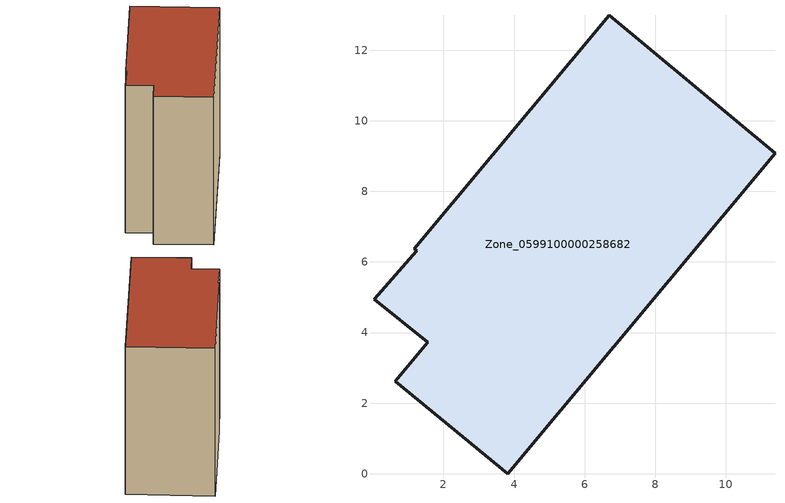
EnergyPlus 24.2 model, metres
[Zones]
Zone_0599100000258682
 floor ground (C_G): 0.05,4.94 1.24,6.32 1.17,6.38 6.69,12.99 11.39,9.09 3.82,0 0.64,2.62 1.55,3.72 z0
 wall outside (C_F): 0.64,2.62 3.82,0 11.39,9.09 6.69,12.99 1.17,6.38 1.24,6.32 0.05,4.94 1.55,3.72 0.64,2.62 z0:11.78
 roof outside (C_R): 1.24,6.32 0.05,4.94 1.55,3.72 0.64,2.62 3.82,0 11.39,9.09 6.69,12.99 1.17,6.38 z11.78
[BUILDING]
Pand.0599100000258682: North Axis=0; Terrain=City; Loads Convergence Tolerance Value=0.04; Temperature Convergence Tolerance Value=0.4; Solar Distribution=FullExterior; Maximum Number of Warmup Days=25; Minimum Number of Warmup Days=1
[Site:Location]
Rotterdam.The.Hague.AP_ZH_NLD Design_Conditions: Latitude=51.96; Longitude=4.45; Time Zone=1; Elevation=-4.5
[SITE:GROUNDTEMPERATURE:BUILDINGSURFACE]
18, 18, 18, 18, 18, 18, 18, 18, 18, 18, 18, 18
[MATERIAL] Thermal Absorptance=0.9; Solar Absorptance=0.7; Visible Absorptance=0.7
Name | Roughness | Thickness | Conductivity | Density | Specific Heat
G.TC.1946 | MediumSmooth | 0.15 | 1 | 540 | 1210
F.TC.1946 | Rough | 0.3 | 0.857143 | 1920 | 840
R.TC.1946 | MediumRough | 0.2 | 0.909091 | 1500 | 1000
[CONSTRUCTION]
C_G: G.TC.1946
C_F: F.TC.1946
C_R: R.TC.1946
[ZONE]
Zone_0599100000258682: Type=1; Multiplier=1; Ceiling Height=Autocalculate; Volume=Autocalculate; Floor Area=autocalculate; Part of Total Floor Area=Yes
[ZONEINFILTRATION:DESIGNFLOWRATE]
Infil_Zone_0599100000258682: Zone or ZoneList or Space or SpaceList=Zone_0599100000258682; Schedule=AlwaysOn; Design Flow Rate Calculation Method=Flow/Area; Flow Rate per Floor Area=0.003; Constant Term Coefficient=1; Temperature Term Coefficient=0; Velocity Term Coefficient=0; Velocity Squared Term Coefficient=0
[HVACTEMPLATE:ZONE:IDEALLOADSAIRSYSTEM]
Zone_0599100000258682: Maximum Heating Supply Air Temperature=50; Minimum Cooling Supply Air Temperature=13; Maximum Heating Supply Air Humidity Ratio=0.0156; Minimum Cooling Supply Air Humidity Ratio=0.0077; Heating Limit=NoLimit; Cooling Limit=NoLimit; Dehumidification Control Type=ConstantSensibleHeatRatio; Cooling Sensible Heat Ratio=0.7; Dehumidification Setpoint=60; Humidification Control Type=None; Humidification Setpoint=30; Outdoor Air Method=None; Outdoor Air Flow Rate per Person=0.00944; Outdoor Air Flow Rate per Zone Floor Area=0; Outdoor Air Flow Rate per Zone=0; Demand Controlled Ventilation Type=None; Outdoor Air Economizer Type=NoEconomizer; Heat Recovery Type=None; Sensible Heat Recovery Effectiveness=0.7; Latent Heat Recovery Effectiveness=0.65
[ZONECONTROL:THERMOSTAT]
ThermostatControl_Zone_0599100000258682: Zone or ZoneList=Zone_0599100000258682; Control Type Schedule=DualSetpointControlType; Control 1=Thermostat_Zone_0599100000258682; Temperature Difference Between Cutout And Setpoint=0
[THERMOSTATSETPOINT:DUALSETPOINT]
Thermostat_Zone_0599100000258682: Heating Setpoint Temperature Schedule=HeatingSetpoint_Zone_0599100000258682; Cooling Setpoint Temperature Schedule=CoolingSetpoint_Zone_0599100000258682
[SCHEDULE:COMPACT]
HeatingSetpoint_Zone_0599100000258682: Through: 12/31, For: AllDays, Until: 24:00, 21
CoolingSetpoint_Zone_0599100000258682: Through: 12/31, For: AllDays, Until: 24:00, 24
DualSetpointControlType: Through: 12/31, For: AllDays, Until: 24:00, 4
AlwaysOn: Through: 12/31, For: AllDays, Until: 24:00, 1
